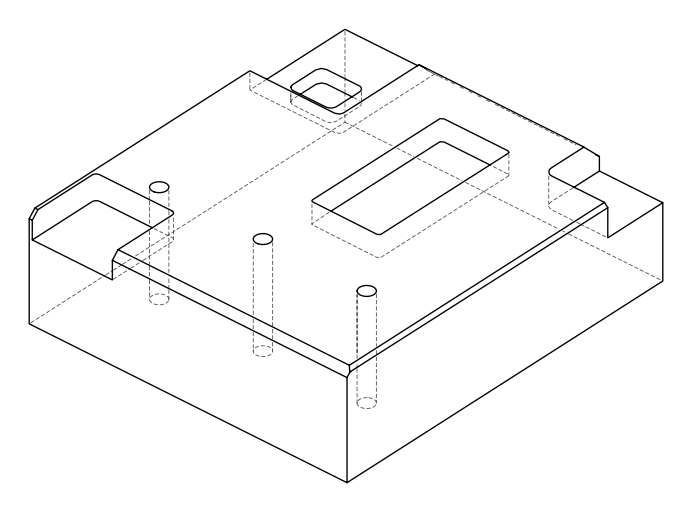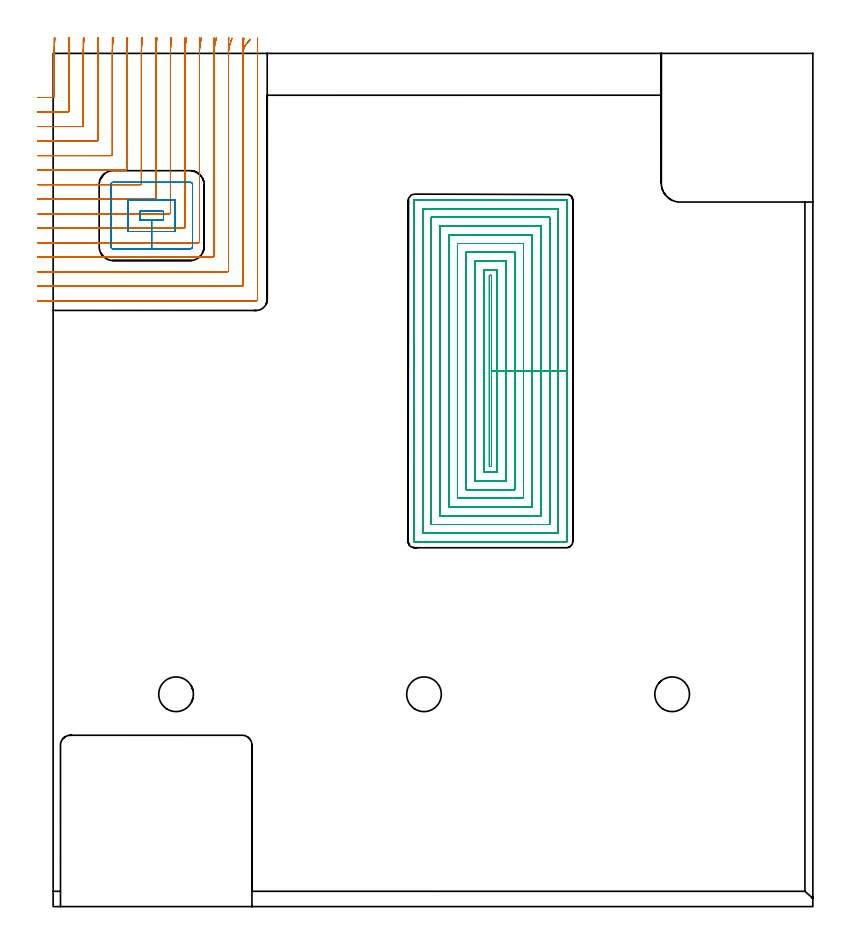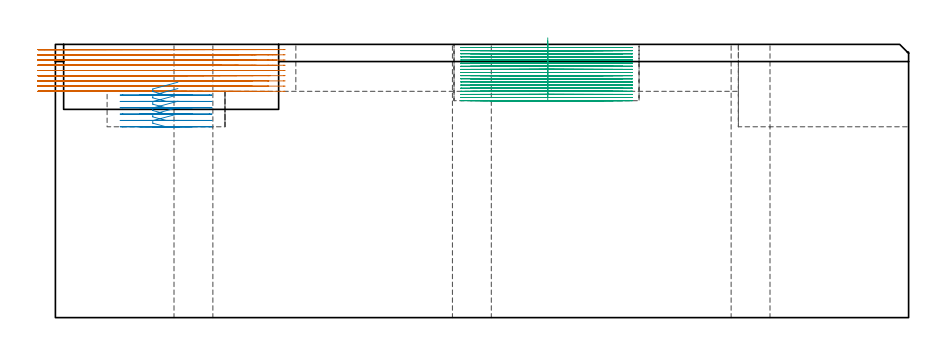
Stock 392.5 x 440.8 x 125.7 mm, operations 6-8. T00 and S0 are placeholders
(PLAN: 21 operations, 15 tool changes, 264.2 min)
(1 AREA_MILL | FG_CHAMFER_SURFACE | UGT0205_001 | 0.25 min | 273 mm3)
(2 AREA_MILL_1 | FG_CHAMFER_SURFACE_1 | UGT0205_001 | 5.9 min | 3077 mm3)
(3 AREA_MILL_2 | FG_CHAMFER_SURFACE_2 | UGT0205_001 | 7.15 min | 9172 mm3)
(4 AREA_MILL_3 | FG_CHAMFER_SURFACE_3 | UGT0205_001 | 13.37 min | 51242 mm3)
(5 MILL_CORNER_NOTCH_RECTANGULAR | CORNER_NOTCH_RECTANGULAR | NXT0201_012 | Follow Part, ap 4, ae 75% | 14.13 min | 225223 mm3)
(6 MILL_CORNER_NOTCH_RECTANGULAR_1 | CORNER_NOTCH_RECTANGULAR_1 | NXT0201_013 | Follow Part, ap 2.5, ae 75% | 42.51 min | 315259 mm3)
(7 MILL_RECTANGULAR_POCKET | POCKET_RECTANGULAR_STRAIGHT | NXT0201_011 | Follow Part, ap 3, ae 75% | 3.94 min | 40287 mm3)
(8 MILL_RECTANGULAR_POCKET_1 | POCKET_RECTANGULAR_STRAIGHT_1 | NXT0201_008 | Follow Part, ap 1.5, ae 75% | 129.02 min | 402555 mm3)
(9 MILL_SLOT | SLOT_PARTIAL_RECTANGULAR | NXT0201_013 | Follow Part, ap 2.5, ae 75% | 44.03 min | 261073 mm3)
(10 SPOT_DRILL | STEP1HOLE | NXT0321_9005460120000 | 0.05 min | 169 mm3)
(11 SPOT_DRILL_1 | STEP1HOLE_1 | NXT0321_9005460120000 | 0.05 min | 169 mm3)
(12 SPOT_DRILL_2 | STEP1HOLE_2 | NXT0321_9005460120000 | 0.05 min | 205 mm3)
(13 DRILL_BLIND_HOLE_INTO_CENTER | STEP1HOLE | NXT0301_088 | 0.08 min | 1512 mm3)
(14 GUN_DRILL_THROUGH_HOLE | STEP1HOLE | UGT0307_008 | 0.62 min | 10375 mm3)
(15 DRILL_TO_ENLARGE_THROUGH_HOLE | STEP1HOLE | UGT0301_249 | 0.54 min | 19463 mm3)
(16 DRILL_BLIND_HOLE_INTO_CENTER_1 | STEP1HOLE_1 | NXT0301_088 | 0.08 min | 1591 mm3)
(17 GUN_DRILL_THROUGH_HOLE_1 | STEP1HOLE_1 | UGT0307_008 | 0.62 min | 10313 mm3)
(18 DRILL_TO_ENLARGE_THROUGH_HOLE_1 | STEP1HOLE_1 | UGT0301_249 | 0.54 min | 19500 mm3)
(19 DRILL_BLIND_HOLE_INTO_CENTER_2 | STEP1HOLE_2 | NXT0301_088 | 0.08 min | 1548 mm3)
(20 GUN_DRILL_THROUGH_HOLE_2 | STEP1HOLE_2 | UGT0307_008 | 0.62 min | 10386 mm3)
(21 DRILL_TO_ENLARGE_THROUGH_HOLE_2 | STEP1HOLE_2 | UGT0301_249 | 0.54 min | 19458 mm3)
(TOOL UGT0205_001 | Chamfer Mill 20 x 3 x 45 deg. | D20 FL50 Z2)
(TOOL NXT0201_012 | ENDMILL 16mm [2P460-1600-NA 1630] | D16 FL38 Z6)
(TOOL NXT0201_013 | ENDMILL 10mm | D10 FL30 Z4)
(TOOL NXT0201_011 | ENDMILL 12mm [2P460-1200-NA 1630] | D12 FL38 Z6)
(TOOL NXT0201_008 | ENDMILL 6mm [2P460-0600-NA 1630] | D6 FL26 Z6)
(TOOL NXT0321_9005460120000 | NC Spot Drill, 142deg, 12mm, Carbide, Uncoated | D12 PA142 FL30 Z2)
(TOOL NXT0301_088 | Carbide Drill 11.7mm [860.1-1170-035A1-MM 2214] | D11.7 PA140 FL55 Z2)
(TOOL UGT0307_008 | Gun Drill 11 mm | D11 PA130 FL24 Z1)
(TOOL UGT0301_249 | Twist Drill 17.9 mm | D17.9 PA118 FL130 Z2)
(OP 6 MILL_CORNER_NOTCH_RECTANGULAR_1)
G17 G21 G94 G90
T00 M6
G54
G17 G0 G90 X-8. Y418. S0 M3
G43 Z135.7 H0
Z123.3
G94 G1 X-5. F250.
X0.107 F500.
G3 X0.6 Y418.493 R0.5
G1 Y440.846
G2 X0.717 Y445.8 R105.
G1 X0.858 Y448.797 F250.
G0 Z135.7
X-8. Y410.5
Z123.3
G1 X-5.
X7.607 F500.
G3 X8.1 Y410.993 R0.5
G1 Y440.846
G2 X8.226 Y445.8 R97.5
G1 X8.378 Y448.796 F250.
G0 Z135.7
X-8. Y403.
Z123.3
G1 X-5.
X15.106 F500.
G3 X15.6 Y403.494 R0.5
G1 Y440.846
G2 X15.736 Y445.8 R90.
G1 X15.902 Y448.795 F250.
G0 Z135.7
X-8. Y395.5
Z123.3
G1 X-5.
X22.606 F500.
G3 X23.1 Y395.994 R0.5
G1 Y440.846
G2 X23.249 Y445.8 R82.5
G1 X23.429 Y448.795 F250.
G0 Z135.7
X-8. Y388.
Z123.3
G1 X-5.
X30.106 F500.
G3 X30.6 Y388.494 R0.5
G1 Y440.846
G2 X30.764 Y445.8 R75.
G1 X30.962 Y448.793 F250.
G0 Z135.7
X-8. Y380.5
Z123.3
G1 X-5.
X37.605 F500.
G3 X38.1 Y380.995 R0.5
G1 Y440.846
G2 X38.282 Y445.8 R67.5
G1 X38.502 Y448.792 F250.
G0 Z135.7
X-8. Y373.
Z123.3
G1 X-5.
X45.105 F500.
G3 X45.6 Y373.495 R0.5
G1 Y440.846
G2 X45.805 Y445.8 R60.
G1 X46.053 Y448.79 F250.
G0 Z135.7
X-8. Y365.5
Z123.3
G1 X-5.
X52.605 F500.
G3 X53.1 Y365.995 R0.5
G1 Y440.846
G2 X53.334 Y445.8 R52.5
G1 X53.617 Y448.787 F250.
G0 Z135.7
X-8. Y358.
Z123.3
G1 X-5.
X60.105 F500.
G3 X60.6 Y358.495 R0.5
G1 Y440.846
G2 X60.874 Y445.8 R45.
G1 X61.204 Y448.782 F250.
G0 Z135.7
X-8. Y350.5
Z123.3
G1 X-5.
X67.604 F500.
G3 X68.1 Y350.996 R0.5
G1 Y440.846
G2 X68.429 Y445.8 R37.5
G1 X68.825 Y448.774 F250.
G0 Z135.7
X-8. Y343.
Z123.3
G1 X-5.
X75.104 F500.
G3 X75.6 Y343.496 R0.5
G1 Y440.846
G2 X76.012 Y445.8 R30.
G1 X76.507 Y448.759 F250.
G0 Z135.7
X-8. Y335.5
Z123.3
G1 X-5.
X82.604 F500.
G3 X83.1 Y335.996 R0.5
G1 Y440.846
G2 X83.652 Y445.8 R22.5
G1 X84.313 Y448.726 F250.
G0 Z135.7
X-8. Y328.
Z123.3
G1 X-5.
X90.104 F500.
G3 X90.6 Y328.496 R0.5
G1 Y440.846
G2 X91.442 Y445.8 R15.
G1 X92.432 Y448.632 F250.
G0 Z135.7
X-8. Y320.5
Z123.3
G1 X-5.
X97.604 F500.
G3 X98.1 Y320.996 R0.5
G1 Y440.846
G2 X99.969 Y445.8 R7.5
G1 X101.951 Y448.052 F250.
G0 Z135.7
X-8. Y313.
Z123.3
G1 X-5.
X104.9 F500.
G3 X105.6 Y313.7 R0.7
G1 Y440.846
Y443.846 F250.
G0 Z135.7
X-8. Y418.
Z120.9
G1 X-5.
X0.107 F500.
G3 X0.6 Y418.493 R0.5
G1 Y440.846
G2 X0.717 Y445.8 R105.
G1 X0.858 Y448.797 F250.
G0 Z135.7
X-8. Y410.5
Z120.9
G1 X-5.
X7.607 F500.
G3 X8.1 Y410.993 R0.5
G1 Y440.846
G2 X8.226 Y445.8 R97.5
G1 X8.378 Y448.796 F250.
G0 Z135.7
X-8. Y403.
Z120.9
G1 X-5.
X15.106 F500.
G3 X15.6 Y403.494 R0.5
G1 Y440.846
G2 X15.736 Y445.8 R90.
G1 X15.902 Y448.795 F250.
G0 Z135.7
X-8. Y395.5
Z120.9
G1 X-5.
X22.606 F500.
G3 X23.1 Y395.994 R0.5
G1 Y440.846
G2 X23.249 Y445.8 R82.5
G1 X23.429 Y448.795 F250.
G0 Z135.7
X-8. Y388.
Z120.9
G1 X-5.
X30.106 F500.
G3 X30.6 Y388.494 R0.5
G1 Y440.846
G2 X30.764 Y445.8 R75.
G1 X30.962 Y448.793 F250.
G0 Z135.7
X-8. Y380.5
Z120.9
G1 X-5.
X37.605 F500.
G3 X38.1 Y380.995 R0.5
G1 Y440.846
G2 X38.282 Y445.8 R67.5
G1 X38.502 Y448.792 F250.
G0 Z135.7
X-8. Y373.
Z120.9
G1 X-5.
X45.105 F500.
G3 X45.6 Y373.495 R0.5
G1 Y440.846
G2 X45.805 Y445.8 R60.
G1 X46.053 Y448.79 F250.
G0 Z135.7
X-8. Y365.5
Z120.9
G1 X-5.
X52.605 F500.
G3 X53.1 Y365.995 R0.5
G1 Y440.846
G2 X53.334 Y445.8 R52.5
G1 X53.617 Y448.787 F250.
G0 Z135.7
X-8. Y358.
Z120.9
G1 X-5.
X60.105 F500.
G3 X60.6 Y358.495 R0.5
G1 Y440.846
G2 X60.874 Y445.8 R45.
G1 X61.204 Y448.782 F250.
G0 Z135.7
X-8. Y350.5
Z120.9
G1 X-5.
X67.604 F500.
G3 X68.1 Y350.996 R0.5
G1 Y440.846
G2 X68.429 Y445.8 R37.5
G1 X68.825 Y448.774 F250.
G0 Z135.7
X-8. Y343.
Z120.9
G1 X-5.
X75.104 F500.
G3 X75.6 Y343.496 R0.5
G1 Y440.846
G2 X76.012 Y445.8 R30.
G1 X76.507 Y448.759 F250.
G0 Z135.7
X-8. Y335.5
Z120.9
G1 X-5.
X82.604 F500.
G3 X83.1 Y335.996 R0.5
G1 Y440.846
G2 X83.652 Y445.8 R22.5
G1 X84.313 Y448.726 F250.
G0 Z135.7
X-8. Y328.
Z120.9
G1 X-5.
X90.104 F500.
G3 X90.6 Y328.496 R0.5
G1 Y440.846
G2 X91.442 Y445.8 R15.
G1 X92.433 Y448.632 F250.
G0 Z135.7
X-8. Y320.5
Z120.9
G1 X-5.
X97.604 F500.
G3 X98.1 Y320.996 R0.5
G1 Y440.846
G2 X99.969 Y445.8 R7.5
G1 X101.951 Y448.052 F250.
G0 Z135.7
X-8. Y313.
Z120.9
G1 X-5.
X104.9 F500.
G3 X105.6 Y313.7 R0.7
G1 Y440.846
Y443.846 F250.
G0 Z135.7
X-8. Y418.
Z118.5
G1 X-5.
X0.107 F500.
G3 X0.6 Y418.493 R0.5
G1 Y440.846
G2 X0.717 Y445.8 R105.
G1 X0.858 Y448.797 F250.
G0 Z135.7
X-8. Y410.5
Z118.5
G1 X-5.
X7.607 F500.
G3 X8.1 Y410.993 R0.5
G1 Y440.846
G2 X8.226 Y445.8 R97.5
G1 X8.378 Y448.796 F250.
G0 Z135.7
X-8. Y403.
Z118.5
G1 X-5.
X15.106 F500.
G3 X15.6 Y403.494 R0.5
G1 Y440.846
G2 X15.736 Y445.8 R90.
G1 X15.902 Y448.795 F250.
G0 Z135.7
X-8. Y395.5
Z118.5
G1 X-5.
X22.606 F500.
G3 X23.1 Y395.994 R0.5
G1 Y440.846
G2 X23.249 Y445.8 R82.5
G1 X23.429 Y448.795 F250.
G0 Z135.7
X-8. Y388.
Z118.5
G1 X-5.
X30.106 F500.
G3 X30.6 Y388.494 R0.5
G1 Y440.846
G2 X30.764 Y445.8 R75.
G1 X30.962 Y448.793 F250.
G0 Z135.7
X-8. Y380.5
Z118.5
G1 X-5.
X37.605 F500.
G3 X38.1 Y380.995 R0.5
G1 Y440.846
G2 X38.282 Y445.8 R67.5
G1 X38.502 Y448.792 F250.
G0 Z135.7
X-8. Y373.
Z118.5
G1 X-5.
X45.105 F500.
G3 X45.6 Y373.495 R0.5
G1 Y440.846
G2 X45.805 Y445.8 R60.
G1 X46.053 Y448.79 F250.
G0 Z135.7
X-8. Y365.5
Z118.5
G1 X-5.
X52.605 F500.
G3 X53.1 Y365.995 R0.5
G1 Y440.846
G2 X53.334 Y445.8 R52.5
G1 X53.617 Y448.787 F250.
G0 Z135.7
X-8. Y358.
Z118.5
G1 X-5.
X60.105 F500.
G3 X60.6 Y358.495 R0.5
G1 Y440.846
G2 X60.874 Y445.8 R45.
G1 X61.204 Y448.782 F250.
G0 Z135.7
X-8. Y350.5
Z118.5
G1 X-5.
X67.604 F500.
G3 X68.1 Y350.996 R0.5
G1 Y440.846
G2 X68.429 Y445.8 R37.5
G1 X68.825 Y448.774 F250.
G0 Z135.7
X-8. Y343.
Z118.5
G1 X-5.
X75.104 F500.
G3 X75.6 Y343.496 R0.5
G1 Y440.846
G2 X76.012 Y445.8 R30.
G1 X76.507 Y448.759 F250.
G0 Z135.7
X-8. Y335.5
Z118.5
G1 X-5.
X82.604 F500.
G3 X83.1 Y335.996 R0.5
G1 Y440.846
G2 X83.652 Y445.8 R22.5
G1 X84.313 Y448.726 F250.
G0 Z135.7
X-8. Y328.
Z118.5
G1 X-5.
X90.104 F500.
G3 X90.6 Y328.496 R0.5
G1 Y440.846
G2 X91.442 Y445.8 R15.
G1 X92.432 Y448.632 F250.
G0 Z135.7
X-8. Y320.5
Z118.5
G1 X-5.
X97.604 F500.
G3 X98.1 Y320.996 R0.5
G1 Y440.846
G2 X99.969 Y445.8 R7.5
G1 X101.951 Y448.052 F250.
G0 Z135.7
X-8. Y313.
Z118.5
G1 X-5.
X104.9 F500.
G3 X105.6 Y313.7 R0.7
G1 Y440.846
Y443.846 F250.
G0 Z135.7
X-8. Y418.
Z116.1
G1 X-5.
X0.107 F500.
G3 X0.6 Y418.493 R0.5
G1 Y440.846
G2 X0.717 Y445.8 R105.
G1 X0.858 Y448.797 F250.
G0 Z135.7
X-8. Y410.5
Z116.1
G1 X-5.
X7.607 F500.
G3 X8.1 Y410.993 R0.5
G1 Y440.846
G2 X8.226 Y445.8 R97.5
G1 X8.378 Y448.796 F250.
G0 Z135.7
X-8. Y403.
Z116.1
G1 X-5.
X15.106 F500.
G3 X15.6 Y403.494 R0.5
G1 Y440.846
G2 X15.736 Y445.8 R90.
G1 X15.902 Y448.795 F250.
G0 Z135.7
X-8. Y395.5
Z116.1
G1 X-5.
X22.606 F500.
G3 X23.1 Y395.994 R0.5
G1 Y440.846
G2 X23.249 Y445.8 R82.5
G1 X23.429 Y448.795 F250.
G0 Z135.7
X-8. Y388.
Z116.1
G1 X-5.
X30.106 F500.
G3 X30.6 Y388.494 R0.5
G1 Y440.846
G2 X30.764 Y445.8 R75.
G1 X30.962 Y448.793 F250.
G0 Z135.7
X-8. Y380.5
Z116.1
G1 X-5.
X37.605 F500.
G3 X38.1 Y380.995 R0.5
G1 Y440.846
G2 X38.282 Y445.8 R67.5
G1 X38.502 Y448.792 F250.
G0 Z135.7
X-8. Y373.
Z116.1
G1 X-5.
X45.105 F500.
G3 X45.6 Y373.495 R0.5
G1 Y440.846
G2 X45.805 Y445.8 R60.
G1 X46.053 Y448.79 F250.
G0 Z135.7
X-8. Y365.5
Z116.1
G1 X-5.
X52.605 F500.
G3 X53.1 Y365.995 R0.5
G1 Y440.846
G2 X53.334 Y445.8 R52.5
G1 X53.617 Y448.787 F250.
G0 Z135.7
X-8. Y358.
Z116.1
G1 X-5.
X60.105 F500.
G3 X60.6 Y358.495 R0.5
G1 Y440.846
G2 X60.874 Y445.8 R45.
G1 X61.204 Y448.782 F250.
G0 Z135.7
X-8. Y350.5
Z116.1
G1 X-5.
X67.604 F500.
G3 X68.1 Y350.996 R0.5
G1 Y440.846
G2 X68.429 Y445.8 R37.5
G1 X68.825 Y448.774 F250.
G0 Z135.7
X-8. Y343.
Z116.1
G1 X-5.
X75.104 F500.
G3 X75.6 Y343.496 R0.5
G1 Y440.846
G2 X76.012 Y445.8 R30.
G1 X76.507 Y448.759 F250.
G0 Z135.7
X-8. Y335.5
Z116.1
G1 X-5.
X82.604 F500.
G3 X83.1 Y335.996 R0.5
G1 Y440.846
G2 X83.652 Y445.8 R22.5
G1 X84.313 Y448.726 F250.
G0 Z135.7
X-8. Y328.
Z116.1
G1 X-5.
X90.104 F500.
G3 X90.6 Y328.496 R0.5
G1 Y440.846
G2 X91.442 Y445.8 R15.
G1 X92.432 Y448.632 F250.
G0 Z135.7
X-8. Y320.5
Z116.1
G1 X-5.
X97.604 F500.
G3 X98.1 Y320.996 R0.5
G1 Y440.846
G2 X99.969 Y445.8 R7.5
G1 X101.951 Y448.052 F250.
G0 Z135.7
X-8. Y313.
Z116.1
G1 X-5.
X104.9 F500.
G3 X105.6 Y313.7 R0.7
G1 Y440.846
Y443.846 F250.
G0 Z135.7
X-8. Y418.
Z113.7
G1 X-5.
X0.107 F500.
G3 X0.6 Y418.493 R0.5
G1 Y441.079
G2 X0.706 Y445.8 R105.
G1 X0.841 Y448.797 F250.
G0 Z135.7
X-8. Y410.5
Z113.7
G1 X-5.
X7.607 F500.
G3 X8.1 Y410.993 R0.5
G1 Y441.079
G2 X8.214 Y445.8 R97.5
G1 X8.36 Y448.796 F250.
G0 Z135.7
X-8. Y403.
Z113.7
G1 X-5.
X15.106 F500.
G3 X15.6 Y403.494 R0.5
G1 Y441.079
G2 X15.724 Y445.8 R90.
G1 X15.881 Y448.796 F250.
G0 Z135.7
X-8. Y395.5
Z113.7
G1 X-5.
X22.606 F500.
G3 X23.1 Y395.994 R0.5
G1 Y441.079
G2 X23.235 Y445.8 R82.5
G1 X23.407 Y448.795 F250.
G0 Z135.7
X-8. Y388.
Z113.7
G1 X-5.
X30.106 F500.
G3 X30.6 Y388.494 R0.5
G1 Y441.079
G2 X30.749 Y445.8 R75.
G1 X30.938 Y448.794 F250.
G0 Z135.7
X-8. Y380.5
Z113.7
G1 X-5.
X37.605 F500.
G3 X38.1 Y380.995 R0.5
G1 Y441.079
G2 X38.265 Y445.8 R67.5
G1 X38.475 Y448.793 F250.
G0 Z135.7
X-8. Y373.
Z113.7
G1 X-5.
X45.105 F500.
G3 X45.6 Y373.495 R0.5
G1 Y441.079
G2 X45.786 Y445.8 R60.
G1 X46.022 Y448.791 F250.
G0 Z135.7
X-8. Y365.5
Z113.7
G1 X-5.
X52.605 F500.
G3 X53.1 Y365.995 R0.5
G1 Y441.079
G2 X53.313 Y445.8 R52.5
G1 X53.582 Y448.788 F250.
G0 Z135.7
X-8. Y358.
Z113.7
G1 X-5.
X60.105 F500.
G3 X60.6 Y358.495 R0.5
G1 Y441.079
G2 X60.848 Y445.8 R45.
G1 X61.163 Y448.783 F250.
G0 Z135.7
X-8. Y350.5
Z113.7
G1 X-5.
X67.604 F500.
G3 X68.1 Y350.996 R0.5
G1 Y441.079
G2 X68.398 Y445.8 R37.5
G1 X68.776 Y448.776 F250.
G0 Z135.7
X-8. Y343.
Z113.7
G1 X-5.
X75.104 F500.
G3 X75.6 Y343.496 R0.5
G1 Y441.079
G2 X75.974 Y445.8 R30.
G1 X76.446 Y448.763 F250.
G0 Z135.7
X-8. Y335.5
Z113.7
G1 X-5.
X82.604 F500.
G3 X83.1 Y335.996 R0.5
G1 Y441.079
G2 X83.601 Y445.8 R22.5
G1 X84.23 Y448.733 F250.
G0 Z135.7
X-8. Y328.
Z113.7
G1 X-5.
X90.104 F500.
G3 X90.6 Y328.496 R0.5
G1 Y441.079
G2 X91.362 Y445.8 R15.
G1 X92.306 Y448.648 F250.
G0 Z135.7
X-8. Y320.5
Z113.7
G1 X-5.
X97.604 F500.
G3 X98.1 Y320.996 R0.5
G1 Y441.079
G2 X99.772 Y445.8 R7.5
G1 X101.66 Y448.131 F250.
G0 Z135.7
X-8. Y313.
Z113.7
G1 X-5.
X104.9 F500.
G3 X105.6 Y313.7 R0.7
G1 Y441.079
Y444.079 F250.
G0 Z135.7
X-8. Y418.
Z111.3
G1 X-5.
X0.107 F500.
G3 X0.6 Y418.493 R0.5
G1 Y444.281
G2 X0.611 Y445.8 R105.
G1 X0.654 Y448.8 F250.
G0 Z135.7
X-8. Y410.5
Z111.3
G1 X-5.
X7.607 F500.
G3 X8.1 Y410.993 R0.5
G1 Y444.281
G2 X8.112 Y445.8 R97.5
G1 X8.159 Y448.8 F250.
G0 Z135.7
X-8. Y403.
Z111.3
G1 X-5.
X15.106 F500.
G3 X15.6 Y403.494 R0.5
G1 Y444.281
G2 X15.613 Y445.8 R90.
G1 X15.663 Y448.8 F250.
G0 Z135.7
X-8. Y395.5
Z111.3
G1 X-5.
X22.606 F500.
G3 X23.1 Y395.994 R0.5
G1 Y444.281
G2 X23.114 Y445.8 R82.5
G1 X23.169 Y448.8 F250.
G0 Z135.7
X-8. Y388.
Z111.3
G1 X-5.
X30.106 F500.
G3 X30.6 Y388.494 R0.5
G1 Y444.281
G2 X30.615 Y445.8 R75.
G1 X30.676 Y448.799 F250.
G0 Z135.7
X-8. Y380.5
Z111.3
G1 X-5.
X37.605 F500.
G3 X38.1 Y380.995 R0.5
G1 Y444.281
G2 X38.117 Y445.8 R67.5
G1 X38.185 Y448.799 F250.
G0 Z135.7
X-8. Y373.
Z111.3
G1 X-5.
X45.105 F500.
G3 X45.6 Y373.495 R0.5
G1 Y444.281
G2 X45.619 Y445.8 R60.
G1 X45.695 Y448.799 F250.
G0 Z135.7
X-8. Y365.5
Z111.3
G1 X-5.
X52.605 F500.
G3 X53.1 Y365.995 R0.5
G1 Y444.281
G2 X53.122 Y445.8 R52.5
G1 X53.209 Y448.799 F250.
G0 Z135.7
X-8. Y358.
Z111.3
G1 X-5.
X60.105 F500.
G3 X60.6 Y358.495 R0.5
G1 Y444.281
G2 X60.626 Y445.8 R45.
G1 X60.727 Y448.798 F250.
G0 Z135.7
X-8. Y350.5
Z111.3
G1 X-5.
X67.604 F500.
G3 X68.1 Y350.996 R0.5
G1 Y444.281
G2 X68.131 Y445.8 R37.5
G1 X68.252 Y448.798 F250.
G0 Z135.7
X-8. Y343.
Z111.3
G1 X-5.
X75.104 F500.
G3 X75.6 Y343.496 R0.5
G1 Y444.281
G2 X75.638 Y445.8 R30.
G1 X75.79 Y448.796 F250.
G0 Z135.7
X-8. Y335.5
Z111.3
G1 X-5.
X82.604 F500.
G3 X83.1 Y335.996 R0.5
G1 Y444.281
G2 X83.151 Y445.8 R22.5
G1 X83.354 Y448.793 F250.
G0 Z135.7
X-8. Y328.
Z111.3
G1 X-5.
X90.104 F500.
G3 X90.6 Y328.496 R0.5
G1 Y444.281
G2 X90.677 Y445.8 R15.
G1 X90.981 Y448.785 F250.
G0 Z135.7
X-8. Y320.5
Z111.3
G1 X-5.
X97.604 F500.
G3 X98.1 Y320.996 R0.5
G1 Y444.281
G2 X98.255 Y445.8 R7.5
G1 X98.863 Y448.738 F250.
G0 Z135.7
X-8. Y313.
Z111.3
G1 X-5.
X104.9 F500.
G3 X105.6 Y313.7 R0.7
G1 Y444.281
Y447.281 F250.
G0 Z135.7
X-8. Y418.
Z108.9
G1 X-5.
X0.107 F500.
G3 X0.6 Y418.493 R0.5
G1 Y445.664
Y445.8
X0.604 Y448.8 F250.
G0 Z135.7
X-8. Y410.5
Z108.9
G1 X-5.
X7.607 F500.
G3 X8.1 Y410.993 R0.5
G1 Y445.664
Y445.8
X8.104 Y448.8 F250.
G0 Z135.7
X-8. Y403.
Z108.9
G1 X-5.
X15.106 F500.
G3 X15.6 Y403.494 R0.5
G1 Y445.664
Y445.8
X15.605 Y448.8 F250.
G0 Z135.7
X-8. Y395.5
Z108.9
G1 X-5.
X22.606 F500.
G3 X23.1 Y395.994 R0.5
G1 Y445.664
Y445.8
X23.105 Y448.8 F250.
G0 Z135.7
X-8. Y388.
Z108.9
G1 X-5.
X30.106 F500.
G3 X30.6 Y388.494 R0.5
G1 Y445.664
Y445.8
X30.606 Y448.8 F250.
G0 Z135.7
X-8. Y380.5
Z108.9
G1 X-5.
X37.606 F500.
G3 X38.1 Y380.994 R0.5
G1 Y445.664
Y445.8
X38.106 Y448.8 F250.
G0 Z135.7
X-8. Y373.
Z108.9
G1 X-5.
X45.105 F500.
G3 X45.6 Y373.495 R0.5
G1 Y445.664
Y445.8
X45.607 Y448.8 F250.
G0 Z135.7
X-8. Y365.5
Z108.9
G1 X-5.
X52.605 F500.
G3 X53.1 Y365.995 R0.5
G1 Y445.664
Y445.8
X53.108 Y448.8 F250.
G0 Z135.7
X-8. Y358.
Z108.9
G1 X-5.
X60.105 F500.
G3 X60.6 Y358.495 R0.5
G1 Y445.664
Y445.8
X60.609 Y448.8 F250.
G0 Z135.7
X-8. Y350.5
Z108.9
G1 X-5.
X67.604 F500.
G3 X68.1 Y350.996 R0.5
G1 Y445.664
Y445.8
X68.111 Y448.8 F250.
G0 Z135.7
X-8. Y343.
Z108.9
G1 X-5.
X75.104 F500.
G3 X75.6 Y343.496 R0.5
G1 Y445.664
Y445.8
X75.614 Y448.8 F250.
G0 Z135.7
X-8. Y335.5
Z108.9
G1 X-5.
X82.604 F500.
G3 X83.1 Y335.996 R0.5
G1 Y445.664
Y445.8
X83.118 Y448.8 F250.
G0 Z135.7
X-8. Y328.
Z108.9
G1 X-5.
X90.104 F500.
G3 X90.6 Y328.496 R0.5
G1 Y445.664
X90.601 Y445.8
X90.628 Y448.8 F250.
G0 Z135.7
X-8. Y320.5
Z108.9
G1 X-5.
X97.604 F500.
G3 X98.1 Y320.996 R0.5
G1 Y445.664
X98.101 Y445.8
X98.155 Y448.8 F250.
G0 Z135.7
X-8. Y313.
Z108.9
G1 X-5.
X104.9 F500.
G3 X105.6 Y313.7 R0.7
G1 Y445.664
Y448.664 F250.
G0 Z135.7
X-8. Y418.
Z106.5
G1 X-5.
X0.107 F500.
G3 X0.6 Y418.493 R0.5
G1 Y445.8
Y448.8 F250.
G0 Z135.7
X-8. Y410.5
Z106.5
G1 X-5.
X7.607 F500.
G3 X8.1 Y410.993 R0.5
G1 Y445.8
Y448.8 F250.
G0 Z135.7
X-8. Y403.
Z106.5
G1 X-5.
X15.106 F500.
G3 X15.6 Y403.494 R0.5
G1 Y445.8
Y448.8 F250.
G0 Z135.7
X-8. Y395.5
Z106.5
G1 X-5.
X22.606 F500.
G3 X23.1 Y395.994 R0.5
G1 Y445.8
Y448.8 F250.
G0 Z135.7
X-8. Y388.
Z106.5
G1 X-5.
X30.106 F500.
G3 X30.6 Y388.494 R0.5
G1 Y445.8
Y448.8 F250.
G0 Z135.7
X-8. Y380.5
Z106.5
G1 X-5.
X37.605 F500.
G3 X38.1 Y380.994 R0.5
G1 Y445.8
Y448.8 F250.
G0 Z135.7
X-8. Y373.
Z106.5
G1 X-5.
X45.105 F500.
G3 X45.6 Y373.495 R0.5
G1 Y445.8
Y448.8 F250.
G0 Z135.7
X-8. Y365.5
Z106.5
G1 X-5.
X52.605 F500.
G3 X53.1 Y365.995 R0.5
G1 Y445.8
Y448.8 F250.
G0 Z135.7
X-8. Y358.
Z106.5
G1 X-5.
X60.105 F500.
G3 X60.6 Y358.495 R0.5
G1 Y445.8
Y448.8 F250.
G0 Z135.7
X-8. Y350.5
Z106.5
G1 X-5.
X67.604 F500.
G3 X68.1 Y350.996 R0.5
G1 Y445.8
Y448.8 F250.
G0 Z135.7
X-8. Y343.
Z106.5
G1 X-5.
X75.104 F500.
G3 X75.6 Y343.496 R0.5
G1 Y445.8
Y448.8 F250.
G0 Z135.7
X-8. Y335.5
Z106.5
G1 X-5.
X82.604 F500.
G3 X83.1 Y335.996 R0.5
G1 Y445.8
Y448.8 F250.
G0 Z135.7
X-8. Y328.
Z106.5
G1 X-5.
X90.104 F500.
G3 X90.6 Y328.496 R0.5
G1 Y445.8
Y448.8 F250.
G0 Z135.7
X-8. Y320.5
Z106.5
G1 X-5.
X97.604 F500.
G3 X98.1 Y320.996 R0.5
G1 Y445.8
Y448.8 F250.
G0 Z135.7
X-8. Y313.
Z106.5
G1 X-5.
X104.9 F500.
G3 X105.6 Y313.7 R0.7
G1 Y445.8
Y448.8 F250.
G0 Z135.7
X-8. Y418.
Z104.1
G1 X-5.
X0.107 F500.
G3 X0.6 Y418.493 R0.5
G1 Y445.8
Y448.8 F250.
G0 Z135.7
X-8. Y410.5
Z104.1
G1 X-5.
X7.607 F500.
G3 X8.1 Y410.993 R0.5
G1 Y445.8
Y448.8 F250.
G0 Z135.7
X-8. Y403.
Z104.1
G1 X-5.
X15.106 F500.
G3 X15.6 Y403.494 R0.5
G1 Y445.8
Y448.8 F250.
G0 Z135.7
X-8. Y395.5
Z104.1
G1 X-5.
X22.606 F500.
G3 X23.1 Y395.994 R0.5
G1 Y445.8
Y448.8 F250.
G0 Z135.7
X-8. Y388.
Z104.1
G1 X-5.
X30.106 F500.
G3 X30.6 Y388.494 R0.5
G1 Y445.8
Y448.8 F250.
G0 Z135.7
X-8. Y380.5
Z104.1
G1 X-5.
X37.606 F500.
G3 X38.1 Y380.994 R0.5
G1 Y445.8
Y448.8 F250.
G0 Z135.7
X-8. Y373.
Z104.1
G1 X-5.
X45.105 F500.
G3 X45.6 Y373.495 R0.5
G1 Y445.8
Y448.8 F250.
G0 Z135.7
X-8. Y365.5
Z104.1
G1 X-5.
X52.605 F500.
G3 X53.1 Y365.995 R0.5
G1 Y445.8
Y448.8 F250.
G0 Z135.7
X-8. Y358.
Z104.1
G1 X-5.
X60.105 F500.
G3 X60.6 Y358.495 R0.5
G1 Y445.8
Y448.8 F250.
G0 Z135.7
X-8. Y350.5
Z104.1
G1 X-5.
X67.604 F500.
G3 X68.1 Y350.996 R0.5
G1 Y445.8
Y448.8 F250.
G0 Z135.7
X-8. Y343.
Z104.1
G1 X-5.
X75.104 F500.
G3 X75.6 Y343.496 R0.5
G1 Y445.8
Y448.8 F250.
G0 Z135.7
X-8. Y335.5
Z104.1
G1 X-5.
X82.604 F500.
G3 X83.1 Y335.996 R0.5
G1 Y445.8
Y448.8 F250.
G0 Z135.7
X-8. Y328.
Z104.1
G1 X-5.
X90.104 F500.
G3 X90.6 Y328.496 R0.5
G1 Y445.8
Y448.8 F250.
G0 Z135.7
X-8. Y320.5
Z104.1
G1 X-5.
X97.604 F500.
G3 X98.1 Y320.996 R0.5
G1 Y445.8
Y448.8 F250.
G0 Z135.7
X-8. Y313.
Z104.1
G1 X-5.
X104.9 F500.
G3 X105.6 Y313.7 R0.7
G1 Y445.8
Y448.8 F250.
G0 Z135.7
M5
M2
(OP 7 MILL_RECTANGULAR_POCKET)
G17 G21 G94 G90
T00 M6
G54
G17 G0 G90 X56.376 Y359.2 S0 M3
G43 Z135.7 H1
Z108.292
G94 G1 X44.8 Z105.19 F250.
Y354.8 Z104.011
X50.9 Z102.377
X57. F500.
Y359.2
X44.8
Y354.8
X50.9
Y348.8
X63.
Y365.2
X38.8
Y348.8
X50.9
Y339.8
X70.8
G3 X72. Y341. R1.2
G1 Y373.
G3 X70.8 Y374.2 R1.2
G1 X31.
G3 X29.8 Y373. R1.2
G1 Y341.
G3 X31. Y339.8 R1.2
G1 X50.9
X51.9
G0 X56.376 Y359.2 Z105.377
G1 X44.8 Z102.275 F250.
Y354.8 Z101.096
X50.9 Z99.462
X57. F500.
Y359.2
X44.8
Y354.8
X50.9
Y348.8
X63.
Y365.2
X38.8
Y348.8
X50.9
Y339.8
X70.8
G3 X72. Y341. R1.2
G1 Y373.
G3 X70.8 Y374.2 R1.2
G1 X31.
G3 X29.8 Y373. R1.2
G1 Y341.
G3 X31. Y339.8 R1.2
G1 X50.9
X51.9
G0 X56.376 Y359.2 Z102.462
G1 X44.8 Z99.36 F250.
Y354.8 Z98.181
X50.9 Z96.546
X57. F500.
Y359.2
X44.8
Y354.8
X50.9
Y348.8
X63.
Y365.2
X38.8
Y348.8
X50.9
Y339.8
X70.8
G3 X72. Y341. R1.2
G1 Y373.
G3 X70.8 Y374.2 R1.2
G1 X31.
G3 X29.8 Y373. R1.2
G1 Y341.
G3 X31. Y339.8 R1.2
G1 X50.9
X51.9
G0 X56.376 Y359.2 Z99.546
G1 X44.8 Z96.444 F250.
Y354.8 Z95.265
X50.9 Z93.631
X57. F500.
Y359.2
X44.8
Y354.8
X50.9
Y348.8
X63.
Y365.2
X38.8
Y348.8
X50.9
Y339.8
X70.8
G3 X72. Y341. R1.2
G1 Y373.
G3 X70.8 Y374.2 R1.2
G1 X31.
G3 X29.8 Y373. R1.2
G1 Y341.
G3 X31. Y339.8 R1.2
G1 X50.9
X51.9
G0 X56.376 Y359.2 Z96.631
G1 X44.8 Z93.529 F250.
Y354.8 Z92.35
X50.9 Z90.715
X57. F500.
Y359.2
X44.8
Y354.8
X50.9
Y348.8
X63.
Y365.2
X38.8
Y348.8
X50.9
Y339.8
X70.8
G3 X72. Y341. R1.2
G1 Y373.
G3 X70.8 Y374.2 R1.2
G1 X31.
G3 X29.8 Y373. R1.2
G1 Y341.
G3 X31. Y339.8 R1.2
G1 X50.9
X51.9
G0 X56.376 Y359.2 Z93.715
G1 X44.8 Z90.613 F250.
Y354.8 Z89.434
X50.9 Z87.8
X57. F500.
Y359.2
X44.8
Y354.8
X50.9
Y348.8
X63.
Y365.2
X38.8
Y348.8
X50.9
Y339.8
X70.8
G3 X72. Y341. R1.2
G1 Y373.
G3 X70.8 Y374.2 R1.2
G1 X31.
G3 X29.8 Y373. R1.2
G1 Y341.
G3 X31. Y339.8 R1.2
G1 X50.9
X51.9
G0 Z135.7
M5
M2
(OP 8 MILL_RECTANGULAR_POCKET_1)
G17 G21 G94 G90
T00 M6
G54
G17 G0 G90 X226.5 Y260.184 S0 M3
G43 Z135.7 H1
Z128.7
G94 G1 Y276.75 Z124.261 F250.
Y326.1 F500.
X225.4
Y227.4
X226.5
Y276.75
X229.5
Y329.1
X222.4
Y224.4
X229.5
Y276.75
X234.
Y333.6
X217.9
Y219.9
X234.
Y276.75
X238.5
Y338.1
X213.4
Y215.4
X238.5
Y276.75
X243.
Y342.6
X208.9
Y210.9
X243.
Y276.75
X247.5
Y347.1
X204.4
Y206.4
X247.5
Y276.75
X252.
Y351.6
X199.9
Y201.9
X252.
Y276.75
X256.5
Y356.1
X195.4
Y197.4
X256.5
Y276.75
X261.
Y360.6
X190.9
Y192.9
X261.
Y276.75
X265.5
Y364.8
G3 X265.2 Y365.1 R0.3
G1 X186.7
G3 X186.4 Y364.8 R0.3
G1 Y188.7
G3 X186.7 Y188.4 R0.3
G1 X265.2
G3 X265.5 Y188.7 R0.3
G1 Y276.75
Y277.75
G0 X226.5 Y260.184 Z127.261
G1 Y276.75 Z122.822 F250.
Y326.1 F500.
X225.4
Y227.4
X226.5
Y276.75
X229.5
Y329.1
X222.4
Y224.4
X229.5
Y276.75
X234.
Y333.6
X217.9
Y219.9
X234.
Y276.75
X238.5
Y338.1
X213.4
Y215.4
X238.5
Y276.75
X243.
Y342.6
X208.9
Y210.9
X243.
Y276.75
X247.5
Y347.1
X204.4
Y206.4
X247.5
Y276.75
X252.
Y351.6
X199.9
Y201.9
X252.
Y276.75
X256.5
Y356.1
X195.4
Y197.4
X256.5
Y276.75
X261.
Y360.6
X190.9
Y192.9
X261.
Y276.75
X265.5
Y364.8
G3 X265.2 Y365.1 R0.3
G1 X186.7
G3 X186.4 Y364.8 R0.3
G1 Y188.7
G3 X186.7 Y188.4 R0.3
G1 X265.2
G3 X265.5 Y188.7 R0.3
G1 Y276.75
Y277.75
G0 X226.5 Y260.184 Z125.822
G1 Y276.75 Z121.383 F250.
Y326.1 F500.
X225.4
Y227.4
X226.5
Y276.75
X229.5
Y329.1
X222.4
Y224.4
X229.5
Y276.75
X234.
Y333.6
X217.9
Y219.9
X234.
Y276.75
X238.5
Y338.1
X213.4
Y215.4
X238.5
Y276.75
X243.
Y342.6
X208.9
Y210.9
X243.
Y276.75
X247.5
Y347.1
X204.4
Y206.4
X247.5
Y276.75
X252.
Y351.6
X199.9
Y201.9
X252.
Y276.75
X256.5
Y356.1
X195.4
Y197.4
X256.5
Y276.75
X261.
Y360.6
X190.9
Y192.9
X261.
Y276.75
X265.5
Y364.8
G3 X265.2 Y365.1 R0.3
G1 X186.7
G3 X186.4 Y364.8 R0.3
G1 Y188.7
G3 X186.7 Y188.4 R0.3
G1 X265.2
G3 X265.5 Y188.7 R0.3
G1 Y276.75
Y277.75
G0 X226.5 Y260.184 Z124.383
G1 Y276.75 Z119.944 F250.
Y326.1 F500.
X225.4
Y227.4
X226.5
Y276.75
X229.5
Y329.1
X222.4
Y224.4
X229.5
Y276.75
X234.
Y333.6
X217.9
Y219.9
X234.
Y276.75
X238.5
Y338.1
X213.4
Y215.4
X238.5
Y276.75
X243.
Y342.6
X208.9
Y210.9
X243.
Y276.75
X247.5
Y347.1
X204.4
Y206.4
X247.5
Y276.75
X252.
Y351.6
X199.9
Y201.9
X252.
Y276.75
X256.5
Y356.1
X195.4
Y197.4
X256.5
Y276.75
X261.
Y360.6
X190.9
Y192.9
X261.
Y276.75
X265.5
Y364.8
G3 X265.2 Y365.1 R0.3
G1 X186.7
G3 X186.4 Y364.8 R0.3
G1 Y188.7
G3 X186.7 Y188.4 R0.3
G1 X265.2
G3 X265.5 Y188.7 R0.3
G1 Y276.75
Y277.75
G0 X226.5 Y260.184 Z122.944
G1 Y276.75 Z118.505 F250.
Y326.1 F500.
X225.4
Y227.4
X226.5
Y276.75
X229.5
Y329.1
X222.4
Y224.4
X229.5
Y276.75
X234.
Y333.6
X217.9
Y219.9
X234.
Y276.75
X238.5
Y338.1
X213.4
Y215.4
X238.5
Y276.75
X243.
Y342.6
X208.9
Y210.9
X243.
Y276.75
X247.5
Y347.1
X204.4
Y206.4
X247.5
Y276.75
X252.
Y351.6
X199.9
Y201.9
X252.
Y276.75
X256.5
Y356.1
X195.4
Y197.4
X256.5
Y276.75
X261.
Y360.6
X190.9
Y192.9
X261.
Y276.75
X265.5
Y364.8
G3 X265.2 Y365.1 R0.3
G1 X186.7
G3 X186.4 Y364.8 R0.3
G1 Y188.7
G3 X186.7 Y188.4 R0.3
G1 X265.2
G3 X265.5 Y188.7 R0.3
G1 Y276.75
Y277.75
G0 X226.5 Y260.184 Z121.505
G1 Y276.75 Z117.067 F250.
Y326.1 F500.
X225.4
Y227.4
X226.5
Y276.75
X229.5
Y329.1
X222.4
Y224.4
X229.5
Y276.75
X234.
Y333.6
X217.9
Y219.9
X234.
Y276.75
X238.5
Y338.1
X213.4
Y215.4
X238.5
Y276.75
X243.
Y342.6
X208.9
Y210.9
X243.
Y276.75
X247.5
Y347.1
X204.4
Y206.4
X247.5
Y276.75
X252.
Y351.6
X199.9
Y201.9
X252.
Y276.75
X256.5
Y356.1
X195.4
Y197.4
X256.5
Y276.75
X261.
Y360.6
X190.9
Y192.9
X261.
Y276.75
X265.5
Y364.8
G3 X265.2 Y365.1 R0.3
G1 X186.7
G3 X186.4 Y364.8 R0.3
G1 Y188.7
G3 X186.7 Y188.4 R0.3
G1 X265.2
G3 X265.5 Y188.7 R0.3
G1 Y276.75
Y277.75
G0 X226.5 Y260.184 Z120.067
G1 Y276.75 Z115.628 F250.
Y326.1 F500.
X225.4
Y227.4
X226.5
Y276.75
X229.5
Y329.1
X222.4
Y224.4
X229.5
Y276.75
X234.
Y333.6
X217.9
Y219.9
X234.
Y276.75
X238.5
Y338.1
X213.4
Y215.4
X238.5
Y276.75
X243.
Y342.6
X208.9
Y210.9
X243.
Y276.75
X247.5
Y347.1
X204.4
Y206.4
X247.5
Y276.75
X252.
Y351.6
X199.9
Y201.9
X252.
Y276.75
X256.5
Y356.1
X195.4
Y197.4
X256.5
Y276.75
X261.
Y360.6
X190.9
Y192.9
X261.
Y276.75
X265.5
Y364.8
G3 X265.2 Y365.1 R0.3
G1 X186.7
G3 X186.4 Y364.8 R0.3
G1 Y188.7
G3 X186.7 Y188.4 R0.3
G1 X265.2
G3 X265.5 Y188.7 R0.3
G1 Y276.75
Y277.75
G0 X226.5 Y260.184 Z118.628
G1 Y276.75 Z114.189 F250.
Y326.1 F500.
X225.4
Y227.4
X226.5
Y276.75
X229.5
Y329.1
X222.4
Y224.4
X229.5
Y276.75
X234.
Y333.6
X217.9
Y219.9
X234.
Y276.75
X238.5
Y338.1
X213.4
Y215.4
X238.5
Y276.75
X243.
Y342.6
X208.9
Y210.9
X243.
Y276.75
X247.5
Y347.1
X204.4
Y206.4
X247.5
Y276.75
X252.
Y351.6
X199.9
Y201.9
X252.
Y276.75
X256.5
Y356.1
X195.4
Y197.4
X256.5
Y276.75
X261.
Y360.6
X190.9
Y192.9
X261.
Y276.75
X265.5
Y364.8
G3 X265.2 Y365.1 R0.3
G1 X186.7
G3 X186.4 Y364.8 R0.3
G1 Y188.7
G3 X186.7 Y188.4 R0.3
G1 X265.2
G3 X265.5 Y188.7 R0.3
G1 Y276.75
Y277.75
G0 X226.5 Y260.184 Z117.189
G1 Y276.75 Z112.75 F250.
Y326.1 F500.
X225.4
Y227.4
X226.5
Y276.75
X229.5
Y329.1
X222.4
Y224.4
X229.5
Y276.75
X234.
Y333.6
X217.9
Y219.9
X234.
Y276.75
X238.5
Y338.1
X213.4
Y215.4
X238.5
Y276.75
X243.
Y342.6
X208.9
Y210.9
X243.
Y276.75
X247.5
Y347.1
X204.4
Y206.4
X247.5
Y276.75
X252.
Y351.6
X199.9
Y201.9
X252.
Y276.75
X256.5
Y356.1
X195.4
Y197.4
X256.5
Y276.75
X261.
Y360.6
X190.9
Y192.9
X261.
Y276.75
X265.5
Y364.8
G3 X265.2 Y365.1 R0.3
G1 X186.7
G3 X186.4 Y364.8 R0.3
G1 Y188.7
G3 X186.7 Y188.4 R0.3
G1 X265.2
G3 X265.5 Y188.7 R0.3
G1 Y276.75
Y277.75
G0 X226.5 Y260.184 Z115.75
G1 Y276.75 Z111.311 F250.
Y326.1 F500.
X225.4
Y227.4
X226.5
Y276.75
X229.5
Y329.1
X222.4
Y224.4
X229.5
Y276.75
X234.
Y333.6
X217.9
Y219.9
X234.
Y276.75
X238.5
Y338.1
X213.4
Y215.4
X238.5
Y276.75
X243.
Y342.6
X208.9
Y210.9
X243.
Y276.75
X247.5
Y347.1
X204.4
Y206.4
X247.5
Y276.75
X252.
Y351.6
X199.9
Y201.9
X252.
Y276.75
X256.5
Y356.1
X195.4
Y197.4
X256.5
Y276.75
X261.
Y360.6
X190.9
Y192.9
X261.
Y276.75
X265.5
Y364.8
G3 X265.2 Y365.1 R0.3
G1 X186.7
G3 X186.4 Y364.8 R0.3
G1 Y188.7
G3 X186.7 Y188.4 R0.3
G1 X265.2
G3 X265.5 Y188.7 R0.3
G1 Y276.75
Y277.75
G0 X226.5 Y260.184 Z114.311
G1 Y276.75 Z109.872 F250.
Y326.1 F500.
X225.4
Y227.4
X226.5
Y276.75
X229.5
Y329.1
X222.4
Y224.4
X229.5
Y276.75
X234.
Y333.6
X217.9
Y219.9
X234.
Y276.75
X238.5
Y338.1
X213.4
Y215.4
X238.5
Y276.75
X243.
Y342.6
X208.9
Y210.9
X243.
Y276.75
X247.5
Y347.1
X204.4
Y206.4
X247.5
Y276.75
X252.
Y351.6
X199.9
Y201.9
X252.
Y276.75
X256.5
Y356.1
X195.4
Y197.4
X256.5
Y276.75
X261.
Y360.6
X190.9
Y192.9
X261.
Y276.75
X265.5
Y364.8
G3 X265.2 Y365.1 R0.3
G1 X186.7
G3 X186.4 Y364.8 R0.3
G1 Y188.7
G3 X186.7 Y188.4 R0.3
G1 X265.2
G3 X265.5 Y188.7 R0.3
G1 Y276.75
Y277.75
G0 X226.5 Y260.184 Z112.872
G1 Y276.75 Z108.433 F250.
Y326.1 F500.
X225.4
Y227.4
X226.5
Y276.75
X229.5
Y329.1
X222.4
Y224.4
X229.5
Y276.75
X234.
Y333.6
X217.9
Y219.9
X234.
Y276.75
X238.5
Y338.1
X213.4
Y215.4
X238.5
Y276.75
X243.
Y342.6
X208.9
Y210.9
X243.
Y276.75
X247.5
Y347.1
X204.4
Y206.4
X247.5
Y276.75
X252.
Y351.6
X199.9
Y201.9
X252.
Y276.75
X256.5
Y356.1
X195.4
Y197.4
X256.5
Y276.75
X261.
Y360.6
X190.9
Y192.9
X261.
Y276.75
X265.5
Y364.8
G3 X265.2 Y365.1 R0.3
G1 X186.7
G3 X186.4 Y364.8 R0.3
G1 Y188.7
G3 X186.7 Y188.4 R0.3
G1 X265.2
G3 X265.5 Y188.7 R0.3
G1 Y276.75
Y277.75
G0 X226.5 Y260.184 Z111.433
G1 Y276.75 Z106.994 F250.
Y326.1 F500.
X225.4
Y227.4
X226.5
Y276.75
X229.5
Y329.1
X222.4
Y224.4
X229.5
Y276.75
X234.
Y333.6
X217.9
Y219.9
X234.
Y276.75
X238.5
Y338.1
X213.4
Y215.4
X238.5
Y276.75
X243.
Y342.6
X208.9
Y210.9
X243.
Y276.75
X247.5
Y347.1
X204.4
Y206.4
X247.5
Y276.75
X252.
Y351.6
X199.9
Y201.9
X252.
Y276.75
X256.5
Y356.1
X195.4
Y197.4
X256.5
Y276.75
X261.
Y360.6
X190.9
Y192.9
X261.
Y276.75
X265.5
Y364.8
G3 X265.2 Y365.1 R0.3
G1 X186.7
G3 X186.4 Y364.8 R0.3
G1 Y188.7
G3 X186.7 Y188.4 R0.3
G1 X265.2
G3 X265.5 Y188.7 R0.3
G1 Y276.75
Y277.75
G0 X226.5 Y260.184 Z109.994
G1 Y276.75 Z105.556 F250.
Y326.1 F500.
X225.4
Y227.4
X226.5
Y276.75
X229.5
Y329.1
X222.4
Y224.4
X229.5
Y276.75
X234.
Y333.6
X217.9
Y219.9
X234.
Y276.75
X238.5
Y338.1
X213.4
Y215.4
X238.5
Y276.75
X243.
Y342.6
X208.9
Y210.9
X243.
Y276.75
X247.5
Y347.1
X204.4
Y206.4
X247.5
Y276.75
X252.
Y351.6
X199.9
Y201.9
X252.
Y276.75
X256.5
Y356.1
X195.4
Y197.4
X256.5
Y276.75
X261.
Y360.6
X190.9
Y192.9
X261.
Y276.75
X265.5
Y364.8
G3 X265.2 Y365.1 R0.3
G1 X186.7
G3 X186.4 Y364.8 R0.3
G1 Y188.7
G3 X186.7 Y188.4 R0.3
G1 X265.2
G3 X265.5 Y188.7 R0.3
G1 Y276.75
Y277.75
G0 X226.5 Y260.184 Z108.556
G1 Y276.75 Z104.117 F250.
Y326.1 F500.
X225.4
Y227.4
X226.5
Y276.75
X229.5
Y329.1
X222.4
Y224.4
X229.5
Y276.75
X234.
Y333.6
X217.9
Y219.9
X234.
Y276.75
X238.5
Y338.1
X213.4
Y215.4
X238.5
Y276.75
X243.
Y342.6
X208.9
Y210.9
X243.
Y276.75
X247.5
Y347.1
X204.4
Y206.4
X247.5
Y276.75
X252.
Y351.6
X199.9
Y201.9
X252.
Y276.75
X256.5
Y356.1
X195.4
Y197.4
X256.5
Y276.75
X261.
Y360.6
X190.9
Y192.9
X261.
Y276.75
X265.5
Y364.8
G3 X265.2 Y365.1 R0.3
G1 X186.7
G3 X186.4 Y364.8 R0.3
G1 Y188.7
G3 X186.7 Y188.4 R0.3
G1 X265.2
G3 X265.5 Y188.7 R0.3
G1 Y276.75
Y277.75
G0 X226.5 Y260.184 Z107.117
G1 Y276.75 Z102.678 F250.
Y326.1 F500.
X225.4
Y227.4
X226.5
Y276.75
X229.5
Y329.1
X222.4
Y224.4
X229.5
Y276.75
X234.
Y333.6
X217.9
Y219.9
X234.
Y276.75
X238.5
Y338.1
X213.4
Y215.4
X238.5
Y276.75
X243.
Y342.6
X208.9
Y210.9
X243.
Y276.75
X247.5
Y347.1
X204.4
Y206.4
X247.5
Y276.75
X252.
Y351.6
X199.9
Y201.9
X252.
Y276.75
X256.5
Y356.1
X195.4
Y197.4
X256.5
Y276.75
X261.
Y360.6
X190.9
Y192.9
X261.
Y276.75
X265.5
Y364.8
G3 X265.2 Y365.1 R0.3
G1 X186.7
G3 X186.4 Y364.8 R0.3
G1 Y188.7
G3 X186.7 Y188.4 R0.3
G1 X265.2
G3 X265.5 Y188.7 R0.3
G1 Y276.75
Y277.75
G0 X226.5 Y260.184 Z105.678
G1 Y276.75 Z101.239 F250.
Y326.1 F500.
X225.4
Y227.4
X226.5
Y276.75
X229.5
Y329.1
X222.4
Y224.4
X229.5
Y276.75
X234.
Y333.6
X217.9
Y219.9
X234.
Y276.75
X238.5
Y338.1
X213.4
Y215.4
X238.5
Y276.75
X243.
Y342.6
X208.9
Y210.9
X243.
Y276.75
X247.5
Y347.1
X204.4
Y206.4
X247.5
Y276.75
X252.
Y351.6
X199.9
Y201.9
X252.
Y276.75
X256.5
Y356.1
X195.4
Y197.4
X256.5
Y276.75
X261.
Y360.6
X190.9
Y192.9
X261.
Y276.75
X265.5
Y364.8
G3 X265.2 Y365.1 R0.3
G1 X186.7
G3 X186.4 Y364.8 R0.3
G1 Y188.7
G3 X186.7 Y188.4 R0.3
G1 X265.2
G3 X265.5 Y188.7 R0.3
G1 Y276.75
Y277.75
G0 X226.5 Y260.184 Z104.239
G1 Y276.75 Z99.8 F250.
Y326.1 F500.
X225.4
Y227.4
X226.5
Y276.75
X229.5
Y329.1
X222.4
Y224.4
X229.5
Y276.75
X234.
Y333.6
X217.9
Y219.9
X234.
Y276.75
X238.5
Y338.1
X213.4
Y215.4
X238.5
Y276.75
X243.
Y342.6
X208.9
Y210.9
X243.
Y276.75
X247.5
Y347.1
X204.4
Y206.4
X247.5
Y276.75
X252.
Y351.6
X199.9
Y201.9
X252.
Y276.75
X256.5
Y356.1
X195.4
Y197.4
X256.5
Y276.75
X261.
Y360.6
X190.9
Y192.9
X261.
Y276.75
X265.5
Y364.8
G3 X265.2 Y365.1 R0.3
G1 X186.7
G3 X186.4 Y364.8 R0.3
G1 Y188.7
G3 X186.7 Y188.4 R0.3
G1 X265.2
G3 X265.5 Y188.7 R0.3
G1 Y276.75
Y277.75
G0 Z135.7
M5
M2
